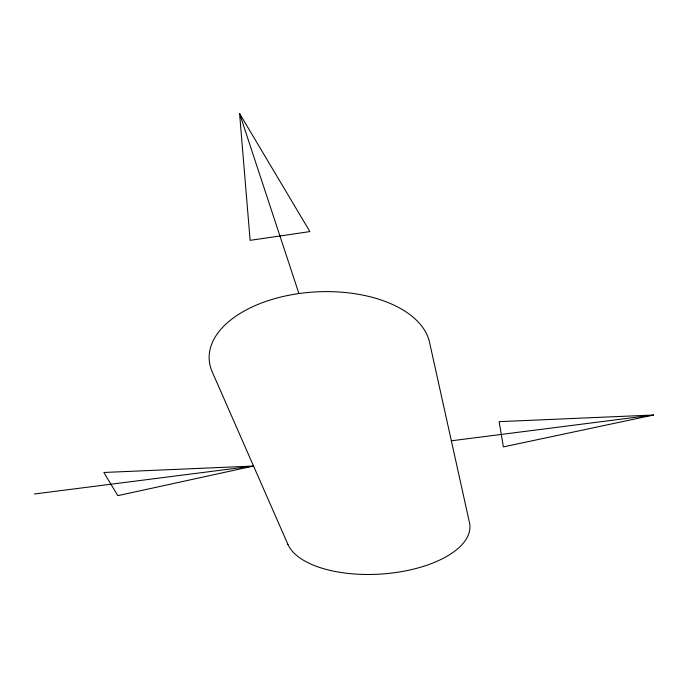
<?xml version="1.0" encoding="UTF-8"?>
<svg xmlns="http://www.w3.org/2000/svg" width="688" height="688" viewBox="0 0 688 688"><rect width="100%" height="100%" fill="white"/><g stroke="black" fill="none" stroke-linecap="round" stroke-linejoin="round"><path stroke-width="1.03" d="M253.537 466.034L117.82 495.661L103.845 472.484L253.537 466.034L34.4 493.984M653.6 415.01L503.384 446.899L499.135 421.649L653.6 415.01L451.354 440.802M239.579 113.52L309.892 231.581L250.122 240.344L239.579 113.52L298.91 293.561M287.945 544.457L212.205 371.821A110.725 61.8 -2.9 0 1 299.959 293.415A110.725 61.8 -2.9 0 1 429.536 342.28L469.457 522.57A92.029 42.63 -3.7 0 1 391.704 573.061A92.029 42.63 -3.7 0 1 287.945 544.457"/></g></svg>
